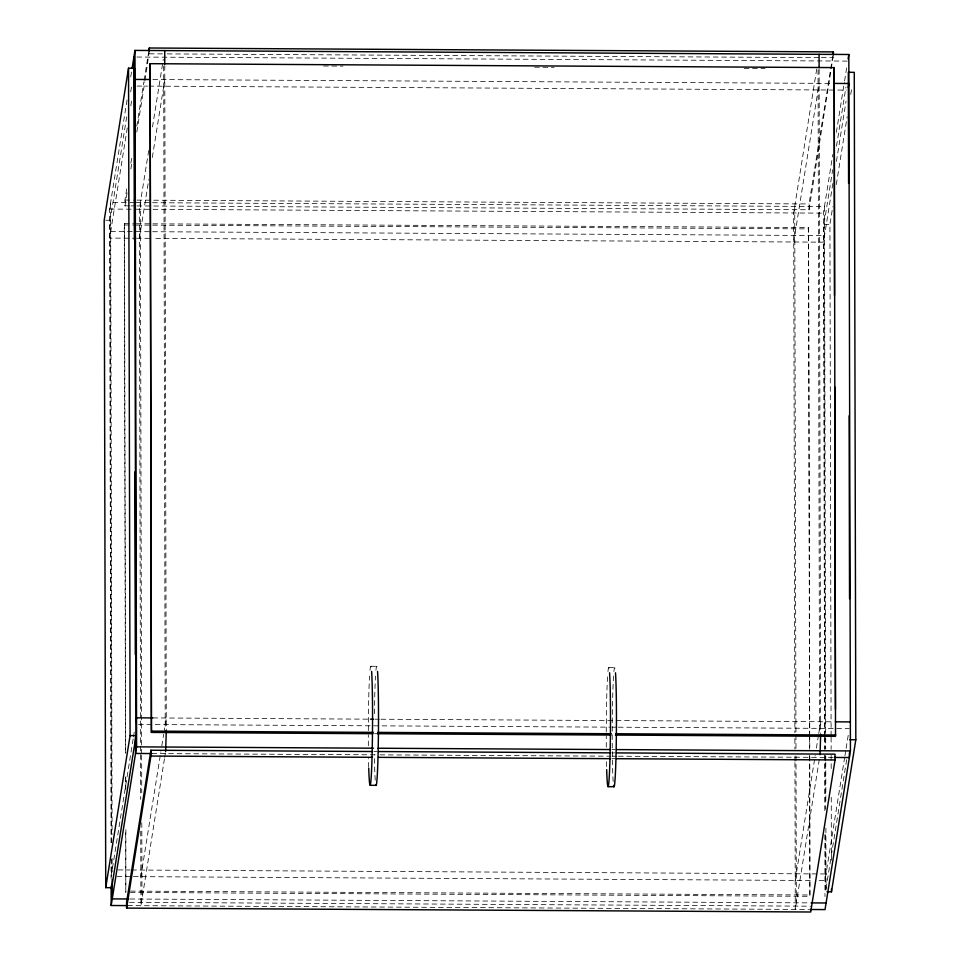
<?xml version="1.0" encoding="UTF-8"?>
<svg xmlns="http://www.w3.org/2000/svg" width="960" height="960" viewBox="0 0 960 960"><rect width="100%" height="100%" fill="white"/><g stroke="black" fill="none" stroke-linecap="round" stroke-linejoin="round"><path stroke-width="0.72" stroke-dasharray="4.8 3.6" d="M111.036 842.604L109.572 209.076L127.212 98.892M130.74 76.86L131.916 69.516M111.576 842.7L110.124 220.272L127.152 113.988M130.704 91.848L131.88 84.468M127.284 127.908L109.632 238.092L135.132 238.236M130.812 105.876L131.988 98.532M129.456 205.872L124.968 205.848L124.956 200.052L127.08 186.768M130.86 163.14L132.048 155.76M136.776 126.24L143.868 81.948M144.108 80.472L148.596 52.428M124.968 205.848L127.092 192.564M130.884 168.948L132.06 161.568M136.788 132.048L144.828 81.852M145.068 80.376L149.316 50.904M125.484 752.928L124.26 224.988L124.476 223.668L134.952 223.728M148.728 150.48L139.308 209.244L140.676 799.344M152.484 126.972L163.308 59.4M139.38 238.26L148.788 179.496M152.316 157.464L164.796 79.596M111.108 876.492L133.236 738.396M133.464 736.932L134.412 731.052M140.856 876.66L160.86 751.788M161.796 745.92L163.68 734.16M163.92 732.696L166.272 718.008M164.448 758.772L140.928 905.676L140.748 830.796M164.688 757.308L165.396 752.904M816.72 69.012L793.668 212.976L794.868 732.684M793.728 241.992L819.144 83.34M136.944 205.92L809.064 209.76L809.052 203.952L832.692 56.328M809.064 209.76L833.412 54.804M809.532 735.828L808.572 227.568L152.916 223.824M824.616 735.852L823.404 213.144L832.824 154.38M836.352 132.348L844.344 82.404M844.584 80.928L847.176 64.776M825.156 735.792L823.968 224.352L832.716 169.728M836.508 146.112L845.964 87.06M832.884 183.408L823.476 242.16L153.12 238.344M836.412 161.364L846.06 101.136M831.108 735.828L829.92 224.388L832.752 206.676M836.304 184.524L847.176 116.628M850.728 94.476L851.904 87.096M795.204 880.404L815.208 755.532M816.384 748.188L818.508 734.964M818.736 733.488L820.62 721.74M819.276 759.576L795.276 909.42L794.94 762.636M130.296 892.44L809.904 896.316L809.796 755.508M844.716 757.164L824.952 880.572L818.952 880.536M844.956 755.7L845.892 749.82M846.132 748.356L848.484 733.656M825.984 888.816L846.792 758.916M149.316 53.808L165.792 53.892M167.28 53.904L819.948 57.636M821.448 57.636L833.424 57.708M136.896 57.036L847.764 61.104M323.532 66L342.984 66.108M534.6 67.2L554.052 67.32M744.168 68.4L765.12 68.52M152.892 79.536L832.524 83.412M136.992 86.064L147.48 86.124M148.98 86.124L846.324 90.108M124.956 200.052L135.432 200.112M136.932 200.112L809.052 203.952M134.616 202.596L110.628 202.464L112.092 834.504M136.116 202.608L151.116 202.692M152.616 202.704L824.472 206.532L825.696 736.728M130.956 205.884L135.444 205.908M109.572 209.076L135.06 209.22M136.332 209.22L151.56 209.316M153.06 209.316L823.404 213.144M105.672 220.248L110.124 220.272M823.968 224.352L829.92 224.388M136.452 223.74L151.416 223.824M124.26 224.988L134.736 225.048M136.236 225.06L151.2 225.144M152.7 225.156L808.356 228.888M110.688 231.48L134.688 231.612M136.188 231.624L151.188 231.708M152.688 231.72L824.532 235.56M136.404 238.248L151.62 238.332M370.752 666.264L376.704 666.3M608.7 667.62L614.652 667.656M152.88 717.924L368.976 719.16M374.976 719.196L379.476 719.22M380.976 719.232L834.012 721.812M138.468 724.464L610.86 727.164M612.36 727.164L616.86 727.188M618.36 727.2L849.312 728.52M374.472 733.704L377.472 733.716M611.988 749.568L614.988 749.58M373.98 751.512L376.968 751.536M611.988 752.88L614.988 752.892M151.896 753.552L378.48 754.848M379.98 754.86L610.932 756.18M612.432 756.18L616.932 756.216M618.432 756.216L833.016 757.44M612 758.676L615 758.7M118.164 869.916L130.164 869.988M131.664 870L826.008 873.96M117.06 876.528L132.108 876.612M133.416 876.624L813.06 880.5M130.512 891.108L810.12 894.996M130.08 899.004L809.724 902.88M129.576 902.304L810.684 906.192M127.68 905.604L808.656 909.492M831.108 737.328L831.132 749.328M831.144 755.328L831.192 771.816M831.252 797.316L831.396 860.304M825.696 738.228L825.72 748.716M825.744 756.204L825.744 760.692M825.756 762.192L825.852 802.632M825.9 828.084L826.044 889.92M825.156 737.292L825.192 749.292M825.204 755.292L825.324 809.28M825.384 834.78L825.516 891.768M824.616 737.352L824.652 749.328M824.664 755.316L824.796 810.732M824.844 834.696L824.988 896.532M819.108 69.3L820.644 733.344M818.04 69.912L819.576 733.404M808.572 227.568L809.736 733.008M809.748 734.508L809.784 749.508M809.532 737.328L809.568 749.328M809.58 755.328L809.904 896.316M794.724 206.364L795.948 733.56M795.948 735.06L795.984 748.536M795.996 756.024L796.332 902.808M794.88 738.672L794.904 749.16M794.928 756.648L794.928 761.148M164.76 65.556L166.296 729.612M163.68 66.18L165.216 729.672M140.364 202.632L141.636 747.804M141.636 749.304L141.648 753.792M141.648 755.292L141.732 792.732M141.804 822.684L141.984 899.076M124.476 223.668L125.7 753.108M125.748 777.096L125.784 789.096M125.88 829.596L125.808 892.404L125.664 829.416M125.544 776.928L125.568 788.928M112.14 858.468L112.176 872.784M111.612 859.2L111.636 872.7M111.084 866.568L111.12 878.556M370.008 670.224A59.52 2.1 -89.7 0 1 371.472 669.816M368.7 767.28A59.52 2.1 -89.7 0 1 368.496 758.46M368.352 745.8A59.52 2.1 -89.7 0 1 368.316 734.832M368.328 730.62A59.52 2.1 -89.7 0 1 369.576 676.032M375.948 670.26A59.52 2.1 -89.7 0 1 377.424 669.852M375.228 780.204A59.52 2.1 -89.7 0 1 374.388 754.86M374.4 713.736A59.52 2.1 -89.7 0 1 375.516 676.068M607.956 671.58A59.52 2.1 -89.7 0 1 609.42 671.172M606.588 766.56A59.52 2.1 -89.7 0 1 606.444 759.816M606.3 747.168A59.52 2.1 -89.7 0 1 606.264 736.188M606.276 731.976A59.52 2.1 -89.7 0 1 607.656 675.18M613.896 671.616A59.52 2.1 -89.7 0 1 615.372 671.208M613.176 781.56A59.52 2.1 -89.7 0 1 612.228 729.888A59.52 2.1 -89.7 0 1 613.608 675.216"/><path stroke-width="1.44" d="M128.532 68.196L104.184 220.248L105.732 887.664L111.672 887.7L136.032 735.648L134.484 68.232L128.532 68.196L130.08 735.612L105.732 887.664M132.156 68.04L134.976 50.412L848.82 54.492L850.428 750.924L825.024 909.588L810.024 909.504M134.016 71.184L134.484 68.232M133.872 86.772L135.048 79.428L150.048 79.512M148.836 50.952L149.304 48L833.4 51.9L833.412 54.804M615.48 735.072L835.524 736.332L834.192 67.596L150.096 63.684L151.428 732.432L372.972 733.692M135.888 721.8L136.524 717.84L152.88 717.924M127.68 905.604L111.18 905.508L136.596 746.856L134.976 50.412M151.428 732.432L150.096 63.684M372.48 751.512L150.936 750.24L126.576 902.292L126.6 908.1L810.696 912L835.044 759.948L835.032 754.152L616.476 752.904M126.6 908.1L150.948 756.048L150.936 750.24M165.636 751.428L166.296 730.548M832.932 54.852L833.4 51.9M834.192 67.596L834.504 295.38M848.112 58.896L848.82 54.492M848.256 87.468L848.892 83.508L833.892 83.424M820.056 754.728L820.656 734.28M827.004 891.78L831.468 891.804L855.816 739.752L854.268 72.336L848.328 72.3L848.58 183.288M370.476 719.172L373.476 719.184M835.368 721.824L850.368 721.908M151.644 731.112L373.188 732.372M377.676 732.396L611.196 733.728M615.696 733.752L835.74 735.012M377.472 733.716L610.992 735.048M130.08 735.612L136.032 735.648M849.876 739.728L855.816 739.752M136.596 746.856L373.536 748.2M378.036 748.236L610.488 749.556M616.488 749.592L850.428 750.924M378.468 751.548L610.488 752.868M151.896 753.552L135.528 753.468L135.492 736.992M834.384 757.452L849.372 757.536L849.36 753.048M150.948 756.048L372.492 757.308M378.48 757.344L610.512 758.676M616.488 758.7L835.044 759.948M370.128 785.304L376.068 785.34M608.076 786.66L614.016 786.696M128.736 898.992L112.236 898.896L112.188 879.432M811.08 902.892L826.08 902.976M849.12 415.764L849.54 598.74M834.72 386.88L835.464 709.332M831.456 888.804L831.468 891.804M819.072 54.324L819.108 67.8M164.724 50.58L164.76 64.068M149.304 48L149.316 50.904M133.92 57.024L134.34 239.748M134.88 471.888L135.3 654.612M111.132 886.044L111.18 905.508M371.604 671.4A59.52 2.1 -89.7 0 1 371.976 759.252A59.52 2.1 -89.7 0 1 368.736 768.288M377.544 671.436A59.52 2.1 -89.7 0 1 378.312 742.032A59.52 2.1 -89.7 0 1 375.768 784.824M609.552 672.756A59.52 2.1 -89.7 0 1 609.924 760.608A59.52 2.1 -89.7 0 1 606.672 769.644M615.492 672.792A59.52 2.1 -89.7 0 1 616.224 745.428A59.52 2.1 -89.7 0 1 613.572 785.46"/></g></svg>
